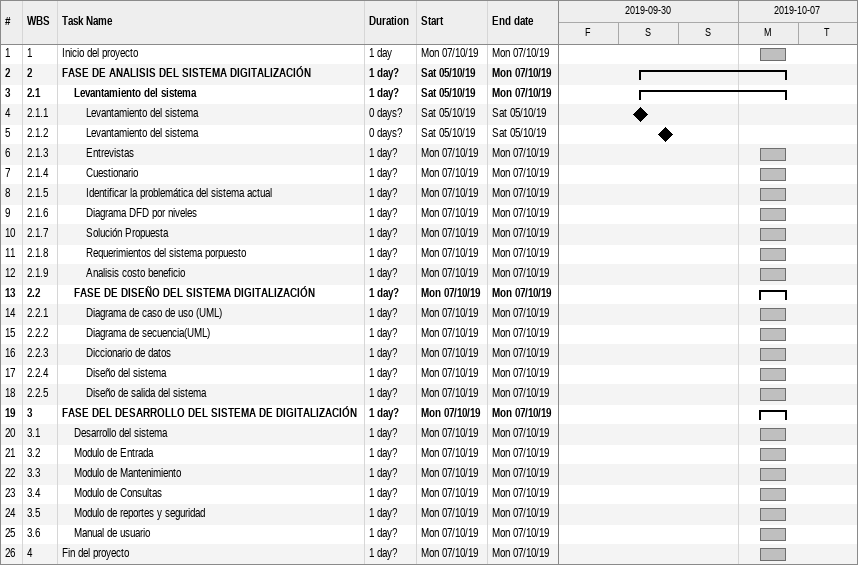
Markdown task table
| ID | WBS | Task | Duration | Start | Finish |
|---|---|---|---|---|---|
| 1 | 1 | Inicio del proyecto | 1d | 2019-10-07 | 2019-10-07 |
| 2 | 2 | **FASE DE ANALISIS DEL SISTEMA DIGITALIZACIÓN** | 1d? | 2019-10-05 | 2019-10-07 |
| 3 | 2.1 | **Levantamiento del sistema** | 1d? | 2019-10-05 | 2019-10-07 |
| 4 | 2.1.1 | Levantamiento del sistema | 0d? | 2019-10-05 | 2019-10-05 |
| 5 | 2.1.2 | Levantamiento del sistema | 0d? | 2019-10-05 | 2019-10-05 |
| 6 | 2.1.3 | Entrevistas | 1d? | 2019-10-07 | 2019-10-07 |
| 7 | 2.1.4 | Cuestionario | 1d? | 2019-10-07 | 2019-10-07 |
| 8 | 2.1.5 | Identificar la problemática del sistema actual | 1d? | 2019-10-07 | 2019-10-07 |
| 9 | 2.1.6 | Diagrama DFD por niveles | 1d? | 2019-10-07 | 2019-10-07 |
| 10 | 2.1.7 | Solución Propuesta | 1d? | 2019-10-07 | 2019-10-07 |
| 11 | 2.1.8 | Requerimientos del sistema porpuesto | 1d? | 2019-10-07 | 2019-10-07 |
| 12 | 2.1.9 | Analisis costo beneficio | 1d? | 2019-10-07 | 2019-10-07 |
| 13 | 2.2 | **FASE DE DISEÑO DEL SISTEMA DIGITALIZACIÓN** | 1d? | 2019-10-07 | 2019-10-07 |
| 14 | 2.2.1 | Diagrama de caso de uso (UML) | 1d? | 2019-10-07 | 2019-10-07 |
| 15 | 2.2.2 | Diagrama de secuencia(UML) | 1d? | 2019-10-07 | 2019-10-07 |
| 16 | 2.2.3 | Diccionario de datos | 1d? | 2019-10-07 | 2019-10-07 |
| 17 | 2.2.4 | Diseño del sistema | 1d? | 2019-10-07 | 2019-10-07 |
| 18 | 2.2.5 | Diseño de salida del sistema | 1d? | 2019-10-07 | 2019-10-07 |
| 19 | 3 | **FASE DEL DESARROLLO DEL SISTEMA DE DIGITALIZACIÓN** | 1d? | 2019-10-07 | 2019-10-07 |
| 20 | 3.1 | Desarrollo del sistema | 1d? | 2019-10-07 | 2019-10-07 |
| 21 | 3.2 | Modulo de Entrada | 1d? | 2019-10-07 | 2019-10-07 |
| 22 | 3.3 | Modulo de Mantenimiento | 1d? | 2019-10-07 | 2019-10-07 |
| 23 | 3.4 | Modulo de Consultas | 1d? | 2019-10-07 | 2019-10-07 |
| 24 | 3.5 | Modulo de reportes y seguridad | 1d? | 2019-10-07 | 2019-10-07 |
| 25 | 3.6 | Manual de usuario | 1d? | 2019-10-07 | 2019-10-07 |
| 26 | 4 | Fin del proyecto | 1d? | 2019-10-07 | 2019-10-07 |
